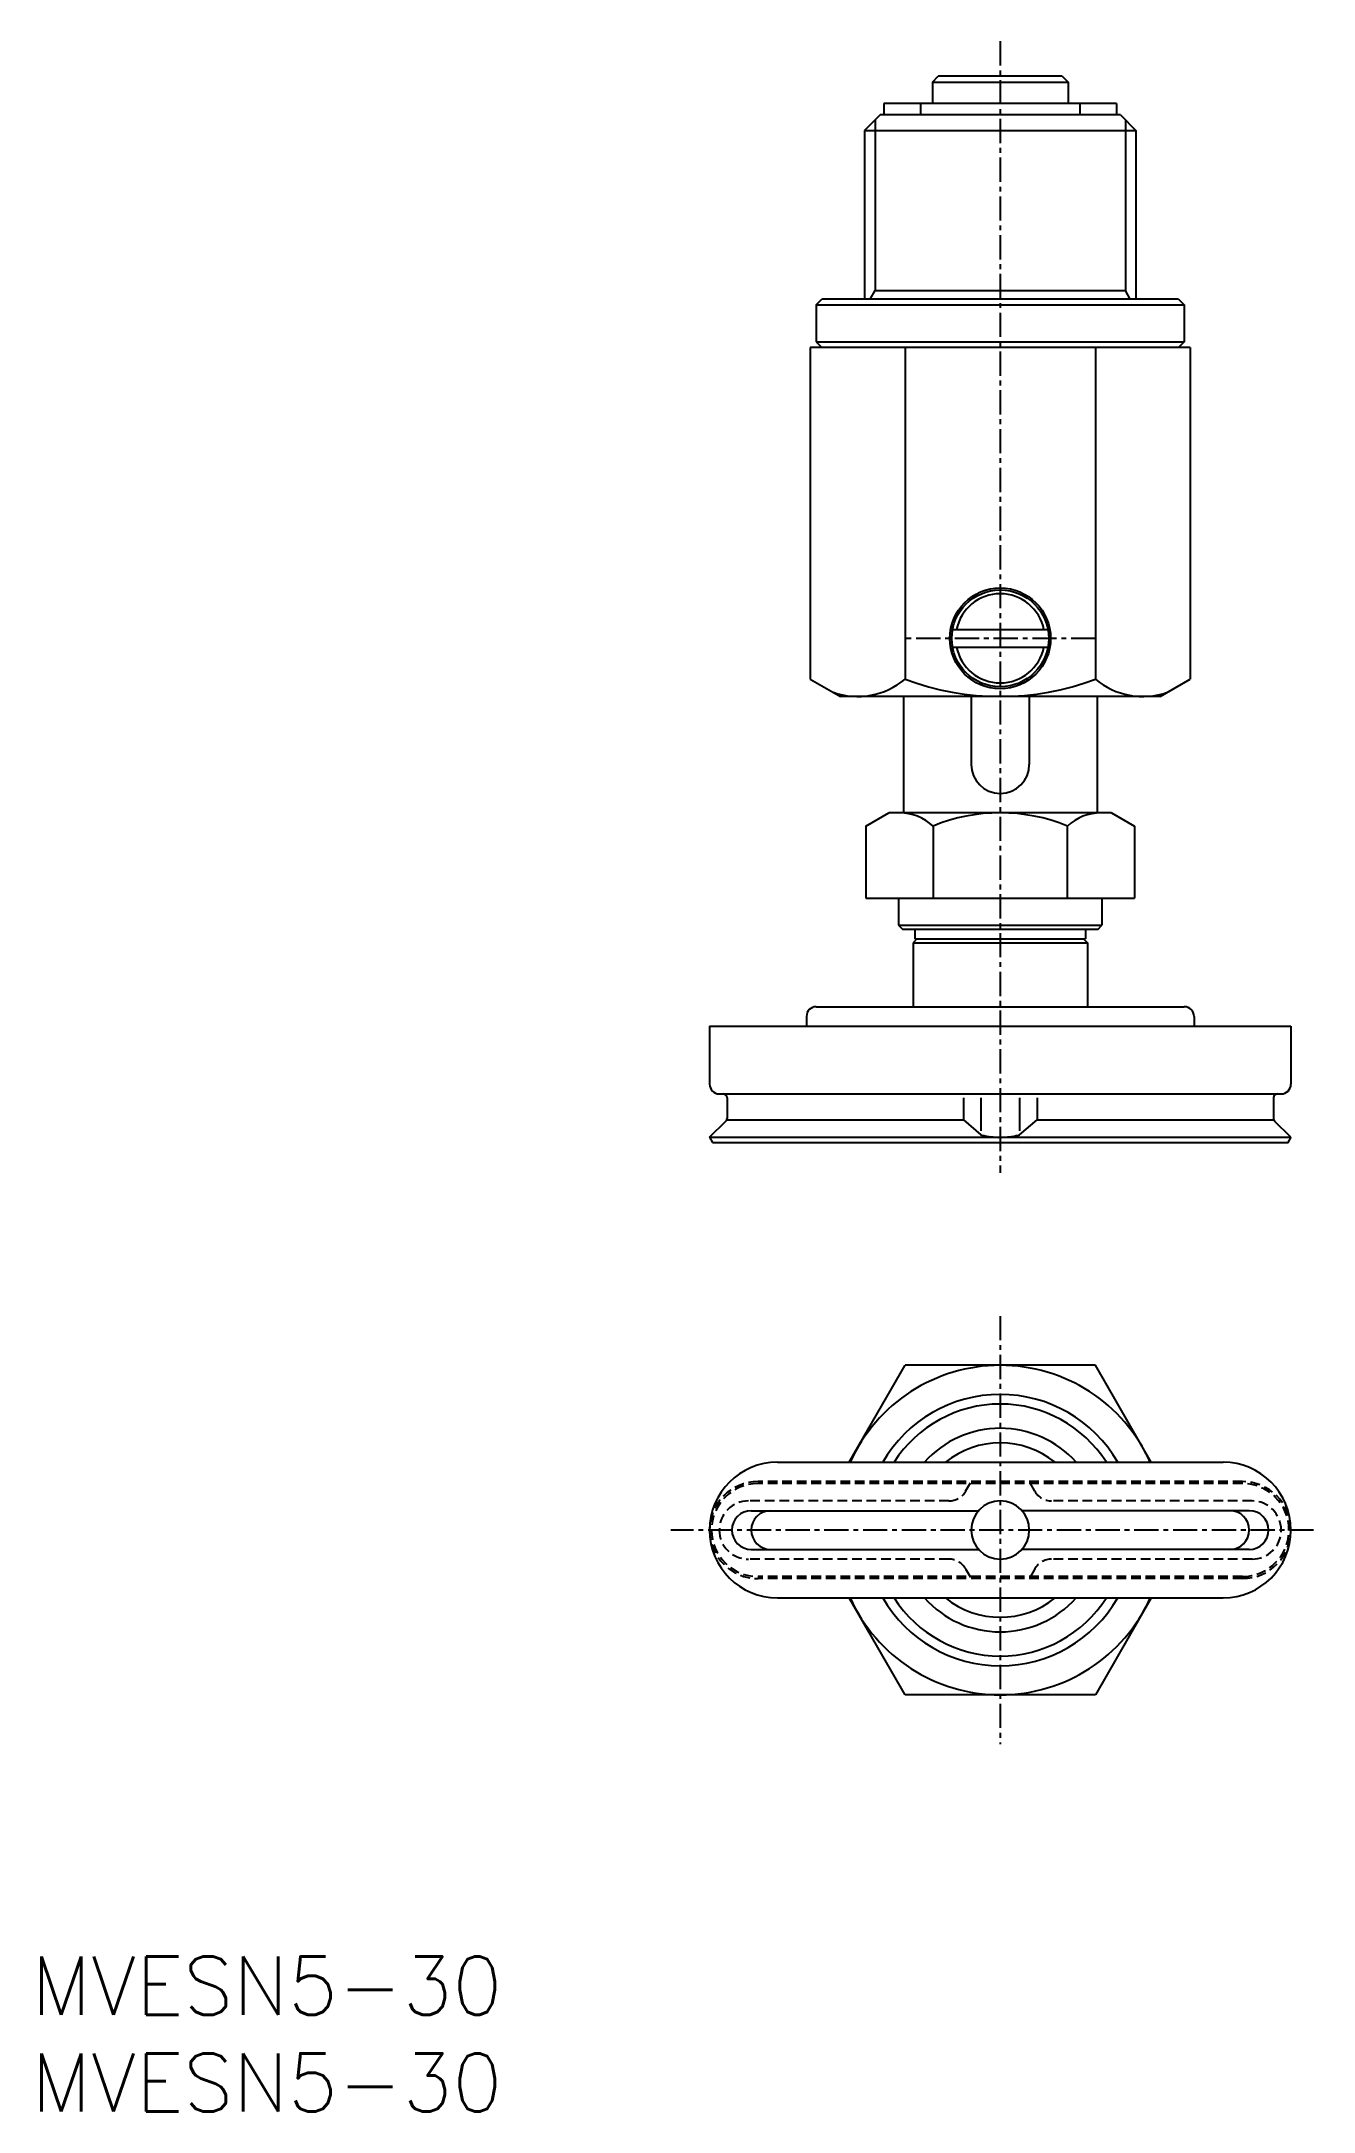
# Model space of a CAD drawing. Extents: x 1 to 66, y 0 to 107.
import ezdxf

# ---------------------------------------------------------------- set-up
doc = ezdxf.new("R2010")
doc.units = 0
doc.linetypes.add('CENTER', pattern=[2, 1.25, -0.25, 0.25, -0.25])
doc.linetypes.add('DASHED', pattern=[0.75, 0.5, -0.25])
doc.layers.get('0').update_dxf_attribs({"linetype": 'CONTINUOUS'})
doc.layers.add('CENTER', color=1, linetype='CENTER')
doc.styles.get("Standard").update_dxf_attribs({"font": 'txt.shx'})

# ---------------------------------------------------------------- blocks, each defined once
blk = doc.blocks.new('*U8')
at = {"color": 7, "linetype": 'CONTINUOUS'}
blk.add_text('MVESN5-30', height=3, dxfattribs=at).set_placement((0, 0))
blk = doc.blocks.new('*U9')
at = {"color": 7, "linetype": 'CONTINUOUS'}
blk.add_text('MVESN5-30', height=3, dxfattribs=at).set_placement((0, 5))

msp = doc.modelspace()

# ---------------------------------------------------------------- linework, layer by layer
at = {"color": 7, "linetype": 'CONTINUOUS'}
for p, q in [((46.5, 104.7), (46.8, 105)), ((46.5, 104.7), (46.5, 103.6)), ((46.5, 104.7), (53.5, 104.7)), ((53.2, 105), (46.8, 105)), ((53.2, 105), (53.5, 104.7)), ((53.5, 104.7), (53.5, 103.6)), ((56, 103.6), (44, 103.6)), ((44, 103.6), (44, 103)), ((45.89, 103.6), (45.89, 103)), ((54.11, 103.6), (54.11, 103)), ((56, 103.6), (56, 103)), ((43.8, 103), (43, 102.2)), ((43.54, 102.74), (43.54, 93.94)), ((56.2, 103), (43.8, 103)), ((56.2, 103), (57, 102.2)), ((56.46, 102.74), (56.46, 93.94)), ((43, 102.2), (43, 93.5)), ((43, 102.2), (57, 102.2)), ((57, 102.2), (57, 93.5)), ((40.5, 93.2), (40.8, 93.5)), ((40.5, 93.2), (40.5, 91.3)), ((40.5, 93.2), (59.5, 93.2)), ((59.2, 93.5), (40.8, 93.5)), ((43.29, 93.5), (43.54, 93.94)), ((43.54, 93.94), (56.46, 93.94)), ((56.71, 93.5), (56.46, 93.94)), ((59.2, 93.5), (59.5, 93.2)), ((59.5, 93.2), (59.5, 91.3)), ((59.81, 91), (40.19, 91)), ((40.19, 91), (40.19, 73.9)), ((40.5, 91.3), (40.8, 91)), ((40.5, 91.3), (59.5, 91.3)), ((45.09, 91), (45.09, 73.9)), ((54.91, 91), (54.91, 73.9)), ((59.5, 91.3), (59.2, 91)), ((59.81, 91), (59.81, 73.9)), ((47.54, 76.45), (52.46, 76.45)), ((47.54, 75.55), (52.46, 75.55)), ((40.19, 73.9), (41.75, 73)), ((58.25, 73), (59.81, 73.9)), ((58.25, 73), (41.75, 73)), ((45, 73), (45, 67)), ((48.5, 73), (48.5, 69.5)), ((51.5, 73), (51.5, 69.5)), ((55, 73), (55, 67)), ((43.07, 66.32), (44.25, 67)), ((43.07, 66.32), (43.07, 62.6)), ((55.75, 67), (44.25, 67)), ((46.54, 66.32), (46.54, 62.6)), ((53.46, 66.32), (53.46, 62.6)), ((55.75, 67), (56.93, 66.32)), ((56.93, 66.32), (56.93, 62.6)), ((43.07, 62.6), (56.93, 62.6)), ((44.75, 62.6), (44.75, 61.2)), ((55.25, 62.6), (55.25, 61.2)), ((44.75, 61.2), (55.25, 61.2)), ((44.75, 61.2), (44.95, 61)), ((44.95, 61), (55.05, 61)), ((45.6, 61), (45.6, 60.5)), ((54.4, 61), (54.4, 60.5)), ((55.05, 61), (55.25, 61.2)), ((45.7, 60.5), (45.5, 60.3)), ((45.5, 60.3), (54.5, 60.3)), ((45.5, 60.3), (45.5, 57)), ((45.6, 60.5), (54.4, 60.5)), ((54.3, 60.5), (54.5, 60.3)), ((54.5, 60.3), (54.5, 57)), ((40.5, 57), (59.5, 57)), ((35, 56), (65, 56)), ((35, 56), (35, 53)), ((40, 56.5), (40, 56)), ((60, 56.5), (60, 56)), ((65, 56), (65, 53)), ((35.5, 52.5), (64.5, 52.5)), ((35.9, 52.3), (35.9, 51.24)), ((48.1, 52.3), (48.1, 51.16)), ((49, 52.3), (49, 50.6)), ((51, 52.3), (51, 50.6)), ((51.9, 52.3), (51.9, 51.16)), ((64.1, 52.3), (64.1, 51.24)), ((35, 50.26), (35.84, 51.1)), ((35, 50.26), (65, 50.26)), ((35, 50.26), (35.15, 50)), ((35.9, 51.16), (48.1, 51.16)), ((48.1, 51.16), (49, 50.39)), ((51, 50.39), (51.9, 51.16)), ((51.9, 51.16), (64.1, 51.16)), ((65, 50.26), (64.16, 51.1)), ((65, 50.26), (64.85, 50)), ((35.15, 50), (64.85, 50)), ((42.21, 33.5), (45.09, 38.5)), ((54.91, 38.5), (45.09, 38.5)), ((57.79, 33.5), (54.91, 38.5)), ((38.5, 33.5), (61.5, 33.5)), ((38.5, 26.5), (61.5, 26.5)), ((45.09, 21.5), (42.21, 26.5)), ((57.79, 26.5), (54.91, 21.5)), ((54.91, 21.5), (45.09, 21.5))]:
    msp.add_line(p, q, dxfattribs=at)
at = {"color": 3, "linetype": 'DASHED'}
for p, q in [((62.5, 32.5), (37.5, 32.5)), ((62.5, 32.4), (37.5, 32.4)), ((48.21, 32), (48.5, 32.5)), ((51.79, 32), (51.5, 32.5)), ((47.35, 31.5), (37, 31.5)), ((63, 31.5), (52.65, 31.5)), ((47.35, 28.5), (37, 28.5)), ((48.21, 28), (48.5, 27.5)), ((51.79, 28), (51.5, 27.5)), ((63, 28.5), (52.65, 28.5)), ((62.5, 27.6), (37.5, 27.6)), ((62.5, 27.5), (37.5, 27.5))]:
    msp.add_line(p, q, dxfattribs=at)
at = {"color": 3, "linetype": 'CONTINUOUS'}
for p, q in [((37.15, 31), (48.88, 31)), ((62.85, 31), (51.12, 31)), ((37.15, 29), (48.88, 29)), ((62.85, 29), (51.12, 29))]:
    msp.add_line(p, q, dxfattribs=at)
at = {"color": 7, "linetype": 'CONTINUOUS'}
msp.add_lwpolyline([(49, 50.39, 0.017322), (49.11, 50.36, 0.017322), (49.23, 50.34, 0.017322), (49.35, 50.31, 0.017322), (49.48, 50.29, 0.017322), (49.61, 50.28, 0.017322), (49.74, 50.27, 0.017322), (49.87, 50.26, 0.017322), (50, 50.26, 0.017322), (50.13, 50.26, 0.017322), (50.26, 50.27, 0.017322), (50.39, 50.28, 0.017322), (50.52, 50.29, 0.017322), (50.65, 50.31, 0.017322), (50.77, 50.34, 0.017322), (50.89, 50.36, 0.017322), (51, 50.39, -1)], format="xyb", dxfattribs=at)
for radius in [2.6, 2.5]:
    msp.add_circle((50, 76), radius, dxfattribs=at)
for centre, radius, start, end in [((50, 76), 2.3, 11.2828, 168.7172), ((50, 76), 2.3, 191.2828, 348.7172), ((42.64, 76.78), 3.78, 250.4299, 310.4299), ((50, 86.78), 13.78, 249.1359, 290.8641), ((57.36, 76.78), 3.78, 229.5701, 289.5701), ((50, 69.5), 1.5, 180, 0), ((44.8, 64.45), 2.55, 47.1167, 90), ((50, 57.84), 9.16, 67.7807, 112.2193), ((55.2, 64.45), 2.55, 90, 132.8833), ((40.5, 56.5), 0.5, 90, 180), ((59.5, 56.5), 0.5, 0, 90), ((35.5, 53), 0.5, 180, 270), ((35.7, 52.3), 0.2, 0, 90), ((64.3, 52.3), 0.2, 90, 180), ((64.5, 53), 0.5, 270, 0), ((35.7, 51.24), 0.2, 315, 0), ((64.3, 51.24), 0.2, 180, 225), ((50, 30), 8.5, 24.3157, 155.6843), ((50, 30), 7, 30, 150), ((50, 30), 6.5, 32.579, 147.421), ((50, 30), 5.25, 41.8103, 138.1897), ((50, 30), 4.5, 51.0576, 128.9424), ((38.5, 30), 3.5, 90, 180), ((61.5, 30), 3.5, 0, 90), ((50, 30), 1.5, 0, 180), ((38.5, 30), 3.5, 180, 270), ((50, 30), 1.5, 180, 0), ((61.5, 30), 3.5, 270, 0), ((50, 30), 8.5, 204.3157, 335.6843), ((50, 30), 7, 210, 330), ((50, 30), 6.5, 212.579, 327.421), ((50, 30), 5.25, 221.8103, 318.1897), ((50, 30), 4.5, 231.0576, 308.9424)]:
    msp.add_arc(centre, radius, start, end, dxfattribs=at)
at = {"color": 3, "linetype": 'DASHED'}
for centre, radius, start, end in [((37.5, 30), 2.5, 90, 180), ((37.5, 30), 2.4, 90, 180), ((62.5, 30), 2.5, 0, 90), ((62.5, 30), 2.4, 0, 90), ((37, 30), 1.5, 90, 180), ((47.35, 32.5), 1, 270, 330), ((52.65, 32.5), 1, 210, 270), ((63, 30), 1.5, 0, 90), ((37.5, 30), 2.5, 180, 270), ((37.5, 30), 2.4, 180, 270), ((37, 30), 1.5, 180, 270), ((62.5, 30), 2.5, 270, 0), ((62.5, 30), 2.4, 270, 0), ((63, 30), 1.5, 270, 0), ((47.35, 27.5), 1, 30, 90), ((52.65, 27.5), 1, 90, 150)]:
    msp.add_arc(centre, radius, start, end, dxfattribs=at)
at = {"color": 3, "linetype": 'CONTINUOUS'}
for centre, start, end in [((37.15, 30), 90, 180), ((38.15, 30), 90, 180), ((61.85, 30), 0, 90), ((62.85, 30), 0, 90), ((37.15, 30), 180, 270), ((38.15, 30), 180, 270), ((61.85, 30), 270, 0), ((62.85, 30), 270, 0)]:
    msp.add_arc(centre, 1, start, end, dxfattribs=at)
at = {"color": 7, "linetype": 'CONTINUOUS'}
for p in [(50, 50), (64.85, 50)]:
    msp.add_point(p, dxfattribs=at)
at = {"layer": 'CENTER', "color": 1, "linetype": 'CENTER'}
for p, q in [((50, 106.8), (50, 48.43)), ((54.91, 76), (45.09, 76)), ((50, 41.04), (50, 18.96)), ((66.17, 30), (33, 30))]:
    msp.add_line(p, q, dxfattribs=at)

# ---------------------------------------------------------------- block references
at = {"color": 7, "linetype": 'CONTINUOUS'}
for name in ['*U9', '*U8']:
    msp.add_blockref(name, (0, 0), dxfattribs=at)

doc.saveas('drawing.dxf')
